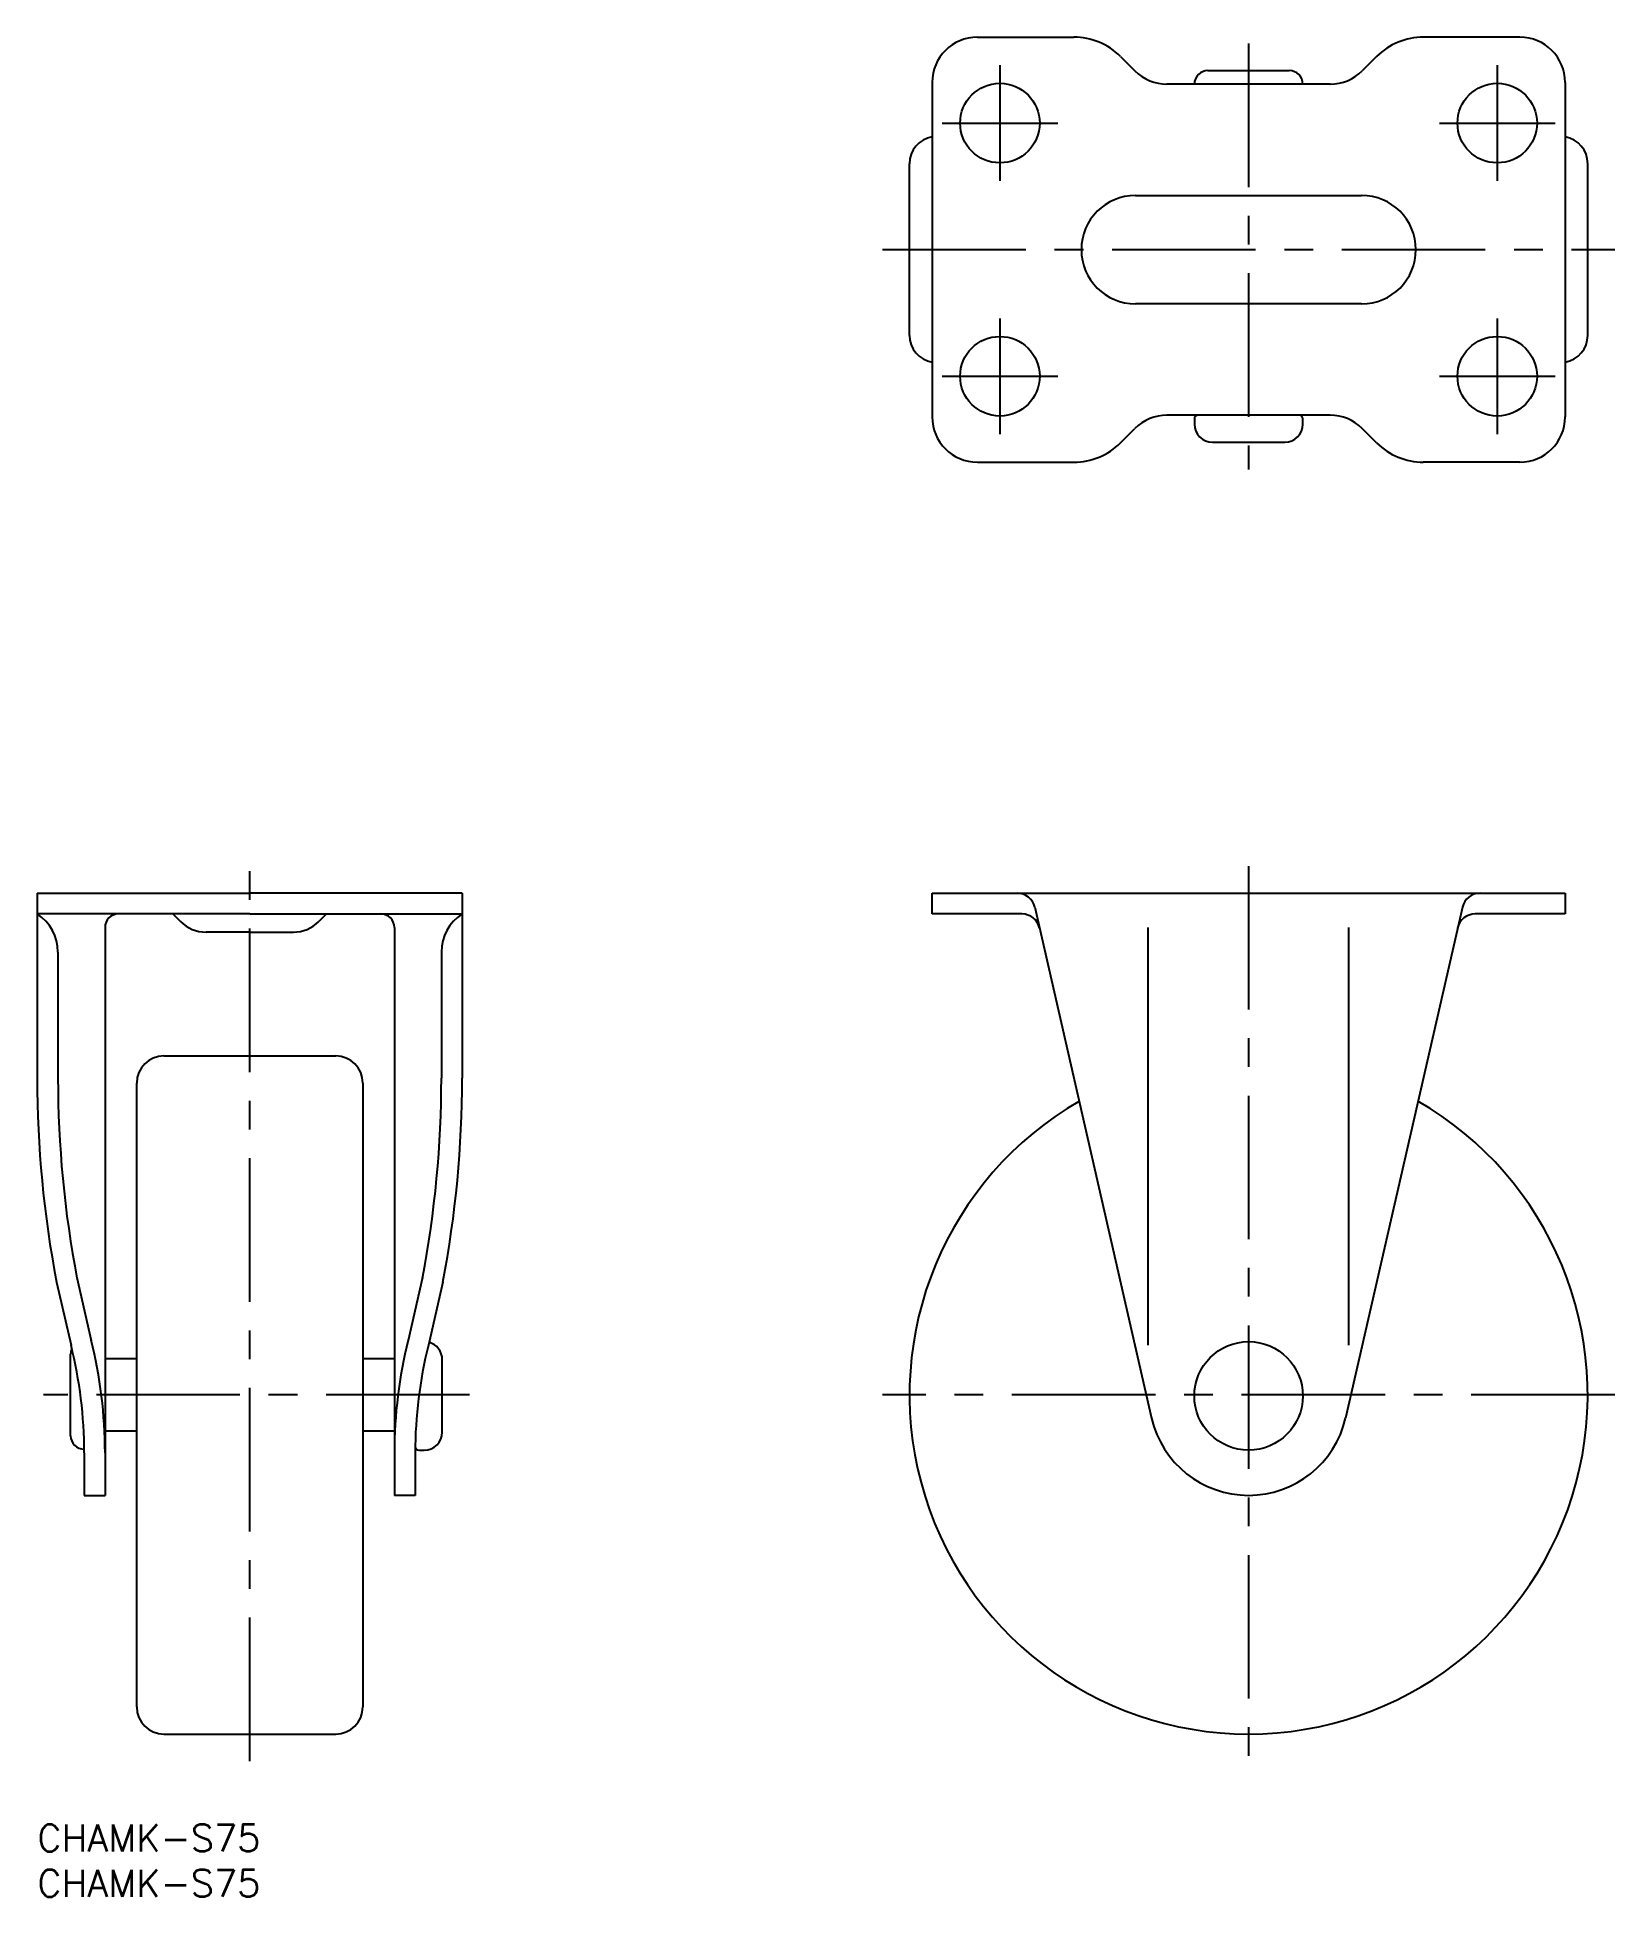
# Model space of a CAD drawing. Extents: x 0 to 174, y -8 to 198.
import ezdxf

# ---------------------------------------------------------------- set-up
doc = ezdxf.new("R2010")
doc.units = 0
doc.header["$LTSCALE"] = 0.5
doc.linetypes.add('CENTER', pattern=[50.8, 31.75, -6.35, 6.35, -6.35])
doc.layers.get('0').update_dxf_attribs({"linetype": 'CONTINUOUS'})
for name, color, linetype in [('CENTER', 1, 'CENTER'), ('MSM_CONTINUOUS', 7, 'CONTINUOUS'), ('MSM_PART_NUMBER', 7, 'CONTINUOUS')]:
    doc.layers.add(name, color=color, linetype=linetype)
doc.styles.get("Standard").update_dxf_attribs({"font": 'txt.shx', "height": 3, "bigfont": 'bigfont.shx'})

# ---------------------------------------------------------------- blocks, each defined once
blk = doc.blocks.new('*U2')
at = {"layer": 'MSM_PART_NUMBER'}
blk.add_text('CHAMK-S75', height=3, dxfattribs=at).set_placement((0, -3))
blk = doc.blocks.new('*U3')
at = {"layer": 'MSM_PART_NUMBER'}
blk.add_text('CHAMK-S75', height=3, dxfattribs=at).set_placement((0, -8))

msp = doc.modelspace()

# ---------------------------------------------------------------- linework, layer by layer
at = {"color": 7, "linetype": 'CONTINUOUS'}
for p, q in [((103.97, 197.67), (114.64, 197.67)), ((163.97, 197.67), (153.29, 197.67)), ((119.8, 195.53), (121.4, 193.93)), ((148.13, 195.53), (146.53, 193.93)), ((129.47, 193.97), (138.47, 193.97)), ((98.97, 192.67), (98.97, 155.67)), ((142.99, 192.47), (124.94, 192.47)), ((168.97, 192.67), (168.97, 155.67)), ((96.47, 164.68), (96.47, 183.68)), ((171.47, 164.68), (171.47, 183.68)), ((121.47, 180.17), (146.47, 180.17)), ((146.47, 168.17), (121.47, 168.17)), ((119.8, 152.81), (121.4, 154.4)), ((142.99, 155.87), (124.94, 155.87)), ((127.97, 155.47), (127.97, 154.87)), ((139.97, 154.87), (139.97, 155.47)), ((148.13, 152.81), (146.53, 154.4)), ((129.97, 152.87), (137.97, 152.87)), ((103.97, 150.67), (114.64, 150.67)), ((163.97, 150.67), (153.29, 150.67)), ((0, 103), (23.5, 103)), ((0, 103), (0, 82.55)), ((47, 103), (23.5, 103)), ((47, 103), (47, 82.55)), ((98.97, 103), (168.97, 103)), ((98.97, 100.7), (98.97, 103)), ((168.97, 103), (168.97, 100.7)), ((110.32, 101.45), (123.24, 44.95)), ((157.61, 101.45), (144.69, 44.95)), ((23.5, 100.7), (0, 100.7)), ((7.5, 99.2), (7.5, 36.4)), ((7.5, 99.2), (7.5, 46.9)), ((15, 100.7), (15.86, 99.85)), ((23.5, 100.7), (47, 100.7)), ((32, 100.7), (31.14, 99.85)), ((39.5, 99.2), (39.5, 46.9)), ((39.5, 99.2), (39.5, 36.4)), ((108.9, 100.7), (98.97, 100.7)), ((122.87, 53), (122.87, 99.2)), ((145.07, 53), (145.07, 99.2)), ((168.97, 100.7), (159.03, 100.7)), ((23.5, 98.7), (18.67, 98.7)), ((23.5, 98.7), (28.33, 98.7)), ((2.3, 96.49), (2.3, 82.55)), ((44.7, 96.49), (44.7, 82.55)), ((14.01, 85), (33.01, 85)), ((11.01, 13), (11.01, 82)), ((36.01, 82), (36.01, 13)), ((2.14, 59.98), (3.74, 53)), ((4.38, 60.5), (5.98, 53.51)), ((42.62, 60.5), (41.02, 53.51)), ((44.86, 59.98), (43.26, 53)), ((3.7, 43), (3.7, 52)), ((11.01, 51.5), (7.5, 51.5)), ((39.5, 51.5), (36.01, 51.5)), ((44.8, 43.4), (44.8, 51.4)), ((11.01, 43.5), (7.5, 43.5)), ((39.5, 43.5), (36.01, 43.5)), ((42.2, 41.4), (42.8, 41.4)), ((5.2, 41.12), (5.2, 36.4)), ((41.8, 41.12), (41.8, 36.4)), ((5.2, 36.4), (7.5, 36.4)), ((41.8, 36.4), (39.5, 36.4)), ((14.01, 10), (33.01, 10))]:
    msp.add_line(p, q, dxfattribs=at)
for centre, radius in [((106.47, 188.17), 4.4), ((161.47, 188.17), 4.4), ((106.47, 160.17), 4.4), ((161.47, 160.17), 4.4), ((133.97, 47.4), 6)]:
    msp.add_circle(centre, radius, dxfattribs=at)
for centre, radius, start, end in [((103.97, 192.67), 5, 90, 180), ((114.64, 190.37), 7.3, 45, 90), ((153.29, 190.37), 7.3, 90, 135), ((163.97, 192.67), 5, 0, 90), ((124.94, 197.47), 5, 225, 270), ((129.47, 192.47), 1.5, 90, 180), ((138.47, 192.47), 1.5, 0, 90), ((142.99, 197.47), 5, 270, 315), ((99.47, 183.68), 3, 99.5941, 180), ((168.47, 183.68), 3, 0, 80.4059), ((121.47, 174.17), 6, 90, 270), ((146.47, 174.17), 6, 270, 90), ((99.47, 164.68), 3, 180, 260.4059), ((168.47, 164.68), 3, 279.5941, 0), ((103.97, 155.67), 5, 180, 270), ((124.94, 150.87), 5, 90, 135), ((128.37, 155.47), 0.4, 90, 180), ((129.97, 154.87), 2, 180, 270), ((137.97, 154.87), 2, 270, 0), ((139.57, 155.47), 0.4, 0, 90), ((142.99, 150.87), 5, 45, 90), ((163.97, 155.67), 5, 270, 0), ((114.64, 157.97), 7.3, 270, 315), ((153.29, 157.97), 7.3, 225, 270), ((108.37, 101), 2, 12.8823, 90), ((159.56, 101), 2, 90, 167.1177), ((-2.7, 96.49), 5, 0, 57.3164), ((9, 99.2), 1.5, 90, 180), ((18.67, 102.7), 4, 225.4039, 270), ((28.33, 102.7), 4, 270, 314.5961), ((38, 99.2), 1.5, 360, 90), ((49.7, 96.49), 5, 122.6836, 180), ((108.9, 98.7), 2, 12.8823, 90), ((159.03, 98.7), 2, 90, 167.1177), ((14.01, 82), 3, 90, 180), ((33.01, 82), 3, 0, 90), ((120.05, 82.55), 120.05, 180, 190.8364), ((120.05, 82.55), 117.75, 180, 190.8364), ((-73.05, 82.55), 117.75, 349.1636, 0), ((-73.05, 82.55), 120.05, 349.1636, 0), ((133.97, 47.5), 37.5, 119.9399, 60.0601), ((-43.86, 41.12), 51.36, 0, 14.0153), ((90.86, 41.12), 51.36, 165.9847, 180), ((5.2, 52), 1.5, 155.6897, 180), ((-43.86, 41.12), 49.06, 0, 14.0153), ((90.86, 41.12), 49.06, 165.9847, 180), ((42.8, 51.4), 2, 0, 74.464), ((42.8, 43.4), 2, 270, 0), ((133.97, 47.4), 11, 192.8823, 347.1177), ((5.2, 43), 1.5, 180, 269.9428), ((42.2, 41.8), 0.4, 180, 270), ((14.01, 13), 3, 180, 270), ((33.01, 13), 3, 270, 0)]:
    msp.add_arc(centre, radius, start, end, dxfattribs=at)
at = {"layer": 'CENTER', "color": 1, "linetype": 'CENTER'}
for p, q in [((133.97, 196.97), (133.97, 149.87)), ((106.47, 194.57), (106.47, 181.77)), ((161.47, 194.57), (161.47, 181.77)), ((100.07, 188.17), (112.87, 188.17)), ((155.07, 188.17), (167.87, 188.17)), ((93.47, 174.17), (174.47, 174.17)), ((106.47, 166.57), (106.47, 153.77)), ((161.47, 166.57), (161.47, 153.77)), ((100.07, 160.17), (112.87, 160.17)), ((155.07, 160.17), (167.87, 160.17)), ((23.5, 7), (23.5, 106)), ((133.97, 106), (133.97, 7)), ((47.82, 47.5), (0.7, 47.5)), ((174.47, 47.5), (93.47, 47.5))]:
    msp.add_line(p, q, dxfattribs=at)

# ---------------------------------------------------------------- block references
at = {"layer": 'MSM_CONTINUOUS'}
for name in ['*U2', '*U3']:
    msp.add_blockref(name, (0, 0), dxfattribs=at)

doc.saveas('drawing.dxf')
